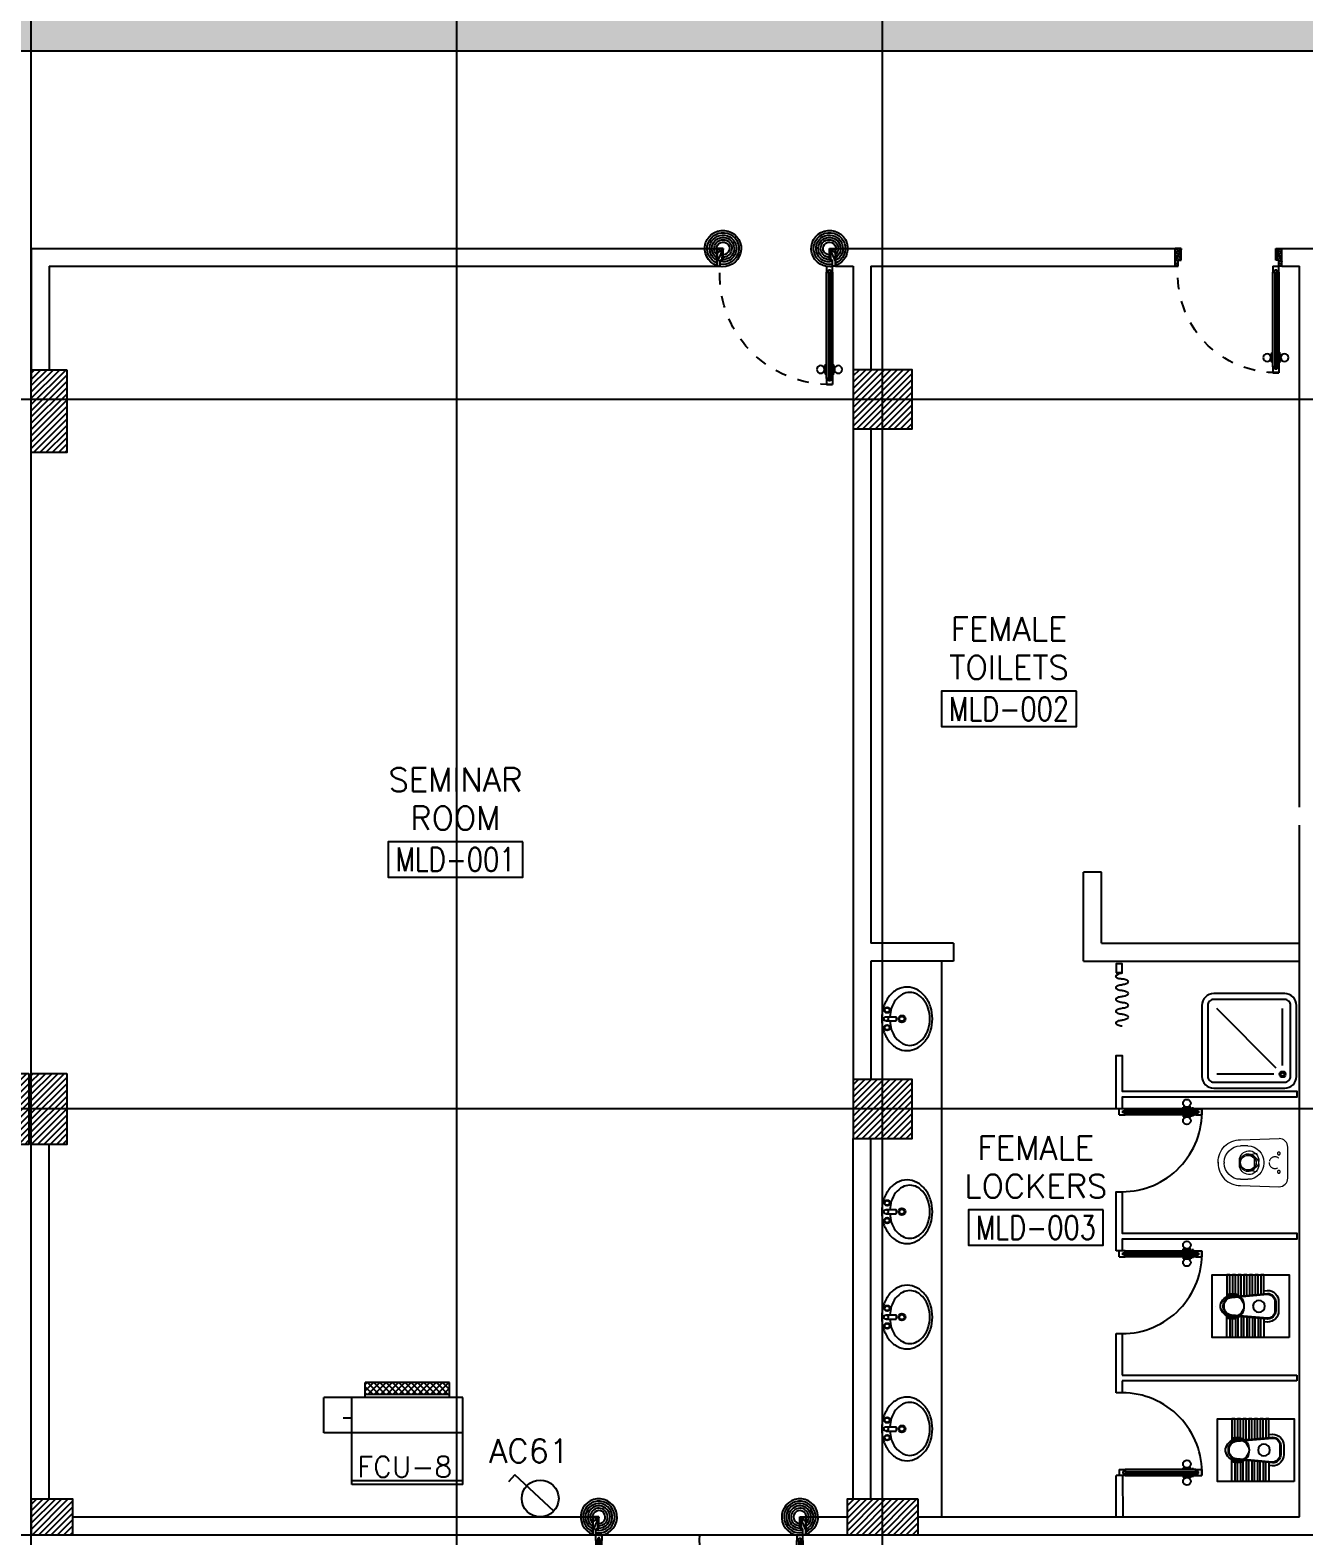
# Model space of a CAD drawing. Extents: x 417819.9 to 417911.9, y 43448 to 43539.2.
# Drawn here: x 417873.49 to 417884.26, y 43494.48 to 43507.22 of the extents above; entities that cross this region are included whole.
import ezdxf
from ezdxf.enums import TextEntityAlignment as Align

# ---------------------------------------------------------------- set-up
doc = ezdxf.new("R2010")
doc.units = 0
doc.header["$MEASUREMENT"] = 0
doc.linetypes.add('HIDDEN', pattern=[0.375, 0.25, -0.125])
doc.linetypes.add('HIDDEN2', pattern=[0.1875, 0.125, -0.0625])
doc.layers.get('0').update_dxf_attribs({"color": 11, "linetype": 'CONTINUOUS'})
for name, color, linetype in [('COL', 11, 'CONTINUOUS'), ('CURT', 11, 'CONTINUOUS'), ('DOOR', 11, 'CONTINUOUS'), ('E-HAT', 9, 'CONTINUOUS'), ('E-SOCKETS', 4, 'CONTINUOUS'), ('E-TRAY', 2, 'CONTINUOUS'), ('FCU', 6, 'CONTINUOUS'), ('FIX', 11, 'CONTINUOUS'), ('HAT', 11, 'CONTINUOUS'), ('RM-BOX', 11, 'CONTINUOUS'), ('RM-NAME', 11, 'CONTINUOUS'), ('RM-NO', 11, 'CONTINUOUS'), ('SCD', 2, 'CONTINUOUS'), ('WALL', 11, 'CONTINUOUS')]:
    doc.layers.add(name, color=color, linetype=linetype)
doc.styles.add('ROMANS', font='ROMANS.shx', dxfattribs={"width": 0.6})

# ---------------------------------------------------------------- blocks, each defined once
blk = doc.blocks.new('A$C272A55A0')
at = {"layer": 'DOOR', "color": 0, "linetype": 'ByBlock'}
for p, q in [((0, 900), (0, 1050)), ((50, 1050), (0, 1050)), ((50, 950), (50, 1050)), ((1750, 950), (1750, 1050)), ((1750, 1050), (1800, 1050)), ((1800, 1050), (1800, 900)), ((0, 900), (25, 900)), ((25, 950), (50, 950)), ((25, 900), (25, 950)), ((75, 900), (25, 900)), ((25, 850), (25, 900)), ((75, 900), (75, 850)), ((1725, 900), (1775, 900)), ((1725, 900), (1725, 850)), ((1775, 950), (1750, 950)), ((1775, 900), (1775, 950)), ((1800, 900), (1775, 900)), ((1775, 850), (1775, 900)), ((42, 850), (25, 850)), ((58, 870), (42, 870)), ((42, 870), (42, 850)), ((58, 850), (58, 870)), ((75, 850), (58, 850)), ((1725, 850), (1742, 850)), ((1742, 870), (1758, 870)), ((1742, 850), (1742, 870)), ((1758, 870), (1758, 850)), ((1758, 850), (1775, 850)), ((1718, 160), (1709, 160)), ((1709, 95), (1709, 160)), ((1725, 173), (1718, 173)), ((1718, 173), (1718, 83)), ((1718, 95), (1718, 160)), ((1775, 173), (1782, 173)), ((1782, 173), (1782, 83)), ((1782, 160), (1791, 160)), ((1782, 95), (1782, 160)), ((1791, 95), (1791, 160)), ((25, 50), (42, 50)), ((25, 50), (25, 0)), ((25, 0), (75, 0)), ((75, 0), (25, 0)), ((42, 50), (42, 30)), ((42, 30), (58, 30)), ((58, 50), (75, 50)), ((58, 50), (58, 30)), ((75, 50), (75, 0)), ((1718, 95), (1709, 95)), ((1725, 83), (1718, 83)), ((1742, 50), (1725, 50)), ((1725, 50), (1725, 0)), ((1775, 0), (1725, 0)), ((1725, 0), (1775, 0)), ((1742, 50), (1742, 30)), ((1758, 30), (1742, 30)), ((1775, 50), (1758, 50)), ((1758, 50), (1758, 30)), ((1775, 83), (1782, 83)), ((1775, 50), (1775, 0)), ((1782, 95), (1791, 95))]:
    blk.add_line(p, q, dxfattribs=at)
at = {"layer": 'DOOR', "color": 9, "linetype": 'ByBlock'}
for p, q in [((50, 1050), (0, 1010)), ((50, 1050), (0, 937)), ((50, 1050), (37, 950)), ((1750, 1050), (1800, 1010)), ((1750, 1050), (1800, 937)), ((1750, 1050), (1763, 950))]:
    blk.add_line(p, q, dxfattribs=at)
at = {"layer": 'DOOR', "linetype": 'ByBlock'}
for p, q in [((25, 850), (25, 50)), ((42, 850), (42, 50)), ((58, 850), (58, 50)), ((75, 50), (75, 850)), ((1725, 50), (1725, 850)), ((1742, 850), (1742, 50)), ((1758, 850), (1758, 50)), ((1775, 850), (1775, 50))]:
    blk.add_line(p, q, dxfattribs=at)
at = {"layer": 'DOOR', "color": 0, "linetype": 'ByBlock'}
for centre in [(1676, 128), (1824, 128)]:
    blk.add_circle(centre, 32.4, dxfattribs=at)
at = {"layer": 'DOOR', "color": 9, "linetype": 'ByBlock'}
for centre, radius, start, end in [((50, 1050), 54.4, 203.2074, 270), ((50, 1050), 34.4, 180, 270), ((50, 1050), 14.4, 180, 270), ((1750, 1050), 14.4, 270, 0), ((1750, 1050), 34.4, 270, 0), ((1750, 1050), 54.4, 270, 336.7926), ((50, 1050), 74.4, 227.7764, 270), ((50, 1050), 94.4, 238.0182, 270), ((50, 1050), 114, 244.0838, 257.3774), ((50, 1050), 134, 248.1598, 259.28), ((50, 1050), 154, 251.1053, 256.2858), ((1750, 1050), 74.4, 270, 312.2236), ((1750, 1050), 94.4, 270, 301.9818), ((1750, 1050), 114, 282.6226, 295.9162), ((1750, 1050), 134, 280.72, 291.8402), ((1750, 1050), 154, 283.7142, 288.8947)]:
    blk.add_arc(centre, radius, start, end, dxfattribs=at)
at = {"layer": 'DOOR', "linetype": 'HIDDEN', "ltscale": 0.5}
for centre, start, end in [((50, 851), 268.3174, 3.2965), ((1750, 851), 176.7035, 271.6826)]:
    blk.add_arc(centre, 851, start, end, dxfattribs=at)
at = {"layer": 'WALL', "linetype": 'ByBlock'}
blk.add_line((1800, 900), (1800, 1050), dxfattribs=at)
blk = doc.blocks.new('RM1')
at = {"layer": 'RM-BOX'}
blk.add_lwpolyline([(570, -200), (-570, -200), (-570, -500), (570, -500)], close=True, dxfattribs=at)
at = {"layer": 'RM-NAME', "style": 'ROMANS'}
for tag, p in [('ROOMNAME1', (0, 324)), ('ROOMNAME2', (0, 0))]:
    blk.add_attdef(tag, text='', height=200, dxfattribs=at).set_placement(p, align=Align.MIDDLE)
at = {"layer": 'RM-NO', "style": 'ROMANS', "width": 0.8}
blk.add_attdef('ROOMNO', text='', height=200, dxfattribs=at).set_placement((0, -350), align=Align.MIDDLE)
blk = doc.blocks.new('A$C24ED45A6')
at = {"layer": 'DOOR', "color": 0, "linetype": 'ByBlock'}
for p, q in [((925, 1100), (925, 1150)), ((925, 1150), (975, 1150)), ((975, 1150), (925, 1150)), ((975, 1100), (975, 1150)), ((909, 1055), (909, 990)), ((918, 1055), (909, 1055)), ((918, 978), (918, 1068)), ((925, 1068), (918, 1068)), ((918, 1055), (918, 990)), ((942, 1100), (925, 1100)), ((942, 1100), (942, 1120)), ((958, 1120), (942, 1120)), ((958, 1100), (958, 1120)), ((975, 1100), (958, 1100)), ((975, 1068), (982, 1068)), ((982, 978), (982, 1068)), ((982, 1055), (982, 990)), ((982, 1055), (991, 1055)), ((991, 1055), (991, 990)), ((918, 990), (909, 990)), ((925, 978), (918, 978)), ((975, 978), (982, 978)), ((982, 990), (991, 990)), ((0, 0), (0, 150)), ((0, 150), (25, 150)), ((25, 150), (25, 100)), ((925, 150), (925, 200)), ((925, 200), (942, 200)), ((925, 150), (975, 150)), ((942, 200), (942, 180)), ((942, 180), (958, 180)), ((958, 180), (958, 200)), ((958, 200), (975, 200)), ((975, 200), (975, 150)), ((1000, 150), (975, 150)), ((975, 150), (975, 100)), ((1000, 150), (1000, 0)), ((50, 0), (0, 0)), ((25, 100), (50, 100)), ((50, 100), (50, 0)), ((975, 100), (950, 100)), ((950, 100), (950, 0)), ((950, 0), (1000, 0))]:
    blk.add_line(p, q, dxfattribs=at)
at = {"layer": 'DOOR', "linetype": 'ByBlock'}
for p, q in [((925, 1100), (925, 200)), ((942, 200), (942, 1100)), ((958, 200), (958, 1100)), ((975, 200), (975, 1100))]:
    blk.add_line(p, q, dxfattribs=at)
at = {"layer": 'DOOR', "color": 9, "linetype": 'ByBlock'}
for p, q in [((50, 0), (0, 114)), ((50, 0), (0, 40)), ((50, 0), (37, 100)), ((950, 0), (1000, 114)), ((950, 0), (963, 100)), ((950, 0), (1000, 40))]:
    blk.add_line(p, q, dxfattribs=at)
at = {"layer": 'DOOR', "color": 0, "linetype": 'ByBlock'}
for centre in [(876, 1023), (1024, 1023)]:
    blk.add_circle(centre, 32.4, dxfattribs=at)
at = {"layer": 'DOOR', "linetype": 'HIDDEN', "ltscale": 0.5}
blk.add_arc((950, 222), 928, 88.456, 184.4816, dxfattribs=at)
at = {"layer": 'DOOR', "color": 9, "linetype": 'ByBlock'}
for centre, radius, start, end in [((50, 0), 154, 103.7142, 108.8947), ((50, 0), 134, 100.72, 111.8402), ((950, 0), 134, 68.1598, 79.28), ((950, 0), 154, 71.1053, 76.2858), ((50, 0), 114, 102.6226, 115.9162), ((50, 0), 94.4, 90, 121.9818), ((50, 0), 74.4, 90, 132.2236), ((50, 0), 54.4, 90, 156.7926), ((50, 0), 34.4, 90, 180), ((50, 0), 14.4, 90, 180), ((950, 0), 94.4, 58.0182, 90), ((950, 0), 74.4, 47.7764, 90), ((950, 0), 54.4, 23.2074, 90), ((950, 0), 34.4, 0, 90), ((950, 0), 14.4, 0, 90), ((950, 0), 114, 64.0838, 77.3774)]:
    blk.add_arc(centre, radius, start, end, dxfattribs=at)
at = {"layer": 'WALL'}
blk.add_line((1000, 0), (1000, 150), dxfattribs=at)
blk = doc.blocks.new('DOOR90')
at = {"layer": 'DOOR', "color": 7, "linetype": 'ByBlock'}
for p, q in [((-150, 0), (0, 0)), ((-150, 0), (-150, -25)), ((0, -50), (-114, 0)), ((0, -50), (-40, 0)), ((0, -50), (0, 0)), ((-1000, -25), (-1050, -25)), ((-1050, -75), (-1050, -25)), ((-1050, -25), (-1050, -75)), ((-1000, -75), (-1050, -75)), ((-1000, -42), (-1020, -42)), ((-1020, -42), (-1020, -58)), ((-1000, -58), (-1020, -58)), ((-1000, -25), (-1000, -42)), ((-1000, -58), (-1000, -75)), ((-878, -18), (-968, -18)), ((-968, -25), (-968, -18)), ((-968, -75), (-968, -82)), ((-878, -82), (-968, -82)), ((-955, -9), (-890, -9)), ((-955, -18), (-955, -9)), ((-955, -18), (-890, -18)), ((-955, -82), (-890, -82)), ((-955, -82), (-955, -91)), ((-955, -91), (-890, -91)), ((-890, -18), (-890, -9)), ((-890, -82), (-890, -91)), ((-878, -25), (-878, -18)), ((-878, -75), (-878, -82)), ((-200, -25), (-150, -25)), ((-200, -42), (-200, -25)), ((-180, -42), (-200, -42)), ((-200, -58), (-180, -58)), ((-200, -75), (-200, -58)), ((-150, -75), (-200, -75)), ((-180, -58), (-180, -42)), ((-150, -25), (-100, -25)), ((-150, -75), (-150, -25)), ((-100, -25), (-100, -50)), ((0, -50), (-100, -37)), ((-100, -50), (0, -50)), ((-150, -875), (-100, -875)), ((-150, -900), (-150, -875)), ((0, -850), (-114, -900)), ((-100, -875), (-100, -850)), ((0, -850), (-100, -863)), ((-100, -850), (0, -850)), ((0, -850), (-40, -900)), ((0, -850), (0, -900)), ((-150, -900), (0, -900)), ((0, -900), (-150, -900))]:
    blk.add_line(p, q, dxfattribs=at)
at = {"layer": 'DOOR', "linetype": 'ByBlock'}
for p, q in [((-200, -25), (-1000, -25)), ((-200, -42), (-1000, -42)), ((-200, -58), (-1000, -58)), ((-1000, -75), (-200, -75))]:
    blk.add_line(p, q, dxfattribs=at)
at = {"layer": 'DOOR', "color": 7, "linetype": 'ByBlock'}
for centre in [(-923, 24), (-923, -124)]:
    blk.add_circle(centre, 32.4, dxfattribs=at)
for centre, radius, start, end in [((0, -50), 154, 161.1053, 166.2858), ((0, -50), 94.4, 148.0182, 180), ((0, -50), 134, 158.1598, 169.28), ((0, -50), 114, 154.0838, 167.3774), ((0, -50), 74.4, 137.7764, 180), ((0, -50), 54.4, 113.2074, 180), ((0, -50), 34.4, 90, 180), ((0, -50), 14.4, 90, 180), ((0, -850), 154, 193.7142, 198.8947), ((0, -850), 134, 190.72, 201.8402), ((0, -850), 94.4, 180, 211.9818), ((0, -850), 74.4, 180, 222.2236), ((0, -850), 54.4, 180, 246.7926), ((0, -850), 34.4, 180, 270), ((0, -850), 14.4, 180, 270)]:
    blk.add_arc(centre, radius, start, end, dxfattribs=at)
at = {"layer": 'DOOR', "linetype": 'HIDDEN', "ltscale": 0.5}
blk.add_arc((-222, -50), 828, 178.2701, 275.003, dxfattribs=at)
blk = doc.blocks.new('*X79')
at = {"color": 0}
for p, q in [((73379, 41931), (73850, 42401)), ((73379, 41984), (73797, 42401)), ((73379, 42037), (73744, 42401)), ((73379, 42090), (73690, 42401)), ((73379, 42143), (73637, 42401)), ((73379, 42196), (73584, 42401)), ((73379, 42249), (73531, 42401)), ((73379, 42302), (73478, 42401)), ((73379, 42355), (73425, 42401)), ((73403, 41901), (73879, 42378)), ((73456, 41901), (73879, 42325)), ((73509, 41901), (73879, 42272)), ((73562, 41901), (73879, 42219)), ((73615, 41901), (73879, 42165)), ((73668, 41901), (73879, 42112)), ((73721, 41901), (73879, 42059)), ((73774, 41901), (73879, 42006)), ((73827, 41901), (73879, 41953))]:
    blk.add_line(p, q, dxfattribs=at)
blk = doc.blocks.new('*X77')
at = {"color": 0}
for p, q in [((73379, 47923), (73857, 48401)), ((73379, 47976), (73804, 48401)), ((73379, 48029), (73751, 48401)), ((73379, 48082), (73698, 48401)), ((73379, 48136), (73645, 48401)), ((73379, 48189), (73592, 48401)), ((73379, 48242), (73539, 48401)), ((73379, 48295), (73486, 48401)), ((73379, 48348), (73433, 48401)), ((73410, 47901), (73879, 48370)), ((73463, 47901), (73879, 48317)), ((73516, 47901), (73879, 48264)), ((73569, 47901), (73879, 48211)), ((73622, 47901), (73879, 48158)), ((73675, 47901), (73879, 48105)), ((73728, 47901), (73879, 48052)), ((73781, 47901), (73879, 47999)), ((73834, 47901), (73879, 47946))]:
    blk.add_line(p, q, dxfattribs=at)
blk = doc.blocks.new('WC')
at = {"layer": 'FIX', "lineweight": 20}
for p, q in [((475, 141), (538, 141)), ((339, 5), (339, -5)), ((395, 76), (490, 60)), ((534, 24), (540, 0)), ((540, 0), (534, -24)), ((674, 5), (674, -5)), ((490, -60), (395, -76)), ((213, -204), (210, -204)), ((538, -141), (475, -141))]:
    blk.add_line(p, q, dxfattribs=at)
at = {"layer": 'FIX', "linetype": 'Continuous', "lineweight": 20}
blk.add_line((420, -47), (420, 45), dxfattribs=at)
at = {"layer": 'FIX', "lineweight": 20}
for points in [[(210, -204, -0.414214), (137, -131), (137, 0), (137, 131, -0.414214), (210, 204)], [(727, -5), (727, 5, 0.414214), (538, 194), (210, 204)], [(727, 5), (727, -5, -0.414214), (538, -194), (210, -204)]]:
    blk.add_lwpolyline(points, format="xyb", dxfattribs=at)
at = {"layer": 'FIX', "linetype": 'HIDDEN2', "lineweight": 20, "ltscale": 0.3}
blk.add_circle((245, 0), 49.8, dxfattribs=at)
at = {"layer": 'FIX', "linetype": 'HIDDEN', "lineweight": 20, "ltscale": 0.05}
for centre in [(213, 78), (213, -77)]:
    blk.add_circle(centre, 11.6, dxfattribs=at)
at = {"layer": 'FIX', "lineweight": 20}
for centre, radius, start, end in [((475, 5), 136, 90, 180), ((538, 5), 136, 360, 90), ((464, -18), 82, 51.0758, 71.504), ((473, -7), 68.2, 27.1532, 51.0758), ((475, -5), 136, 180, 270), ((464, 18), 82, 288.496, 308.9242), ((473, 7), 68.2, 308.9242, 332.8468), ((538, -5), 136, 270, 0)]:
    blk.add_arc(centre, radius, start, end, dxfattribs=at)
at = {"layer": 'FIX', "linetype": 'Continuous', "lineweight": 20}
for centre, start, end in [((443, 46), 88.3879, 182.3338), ((442, -46), 177.6662, 271.6121)]:
    blk.add_arc(centre, 22.3, start, end, dxfattribs=at)
blk = doc.blocks.new('AWC')
at = {"layer": 'FIX'}
for p, q in [((-726, 265), (-726, 66)), ((-700, 265), (-726, 265)), ((-700, 79), (-700, 265)), ((-678, 265), (-678, 82)), ((-652, 265), (-678, 265)), ((-652, 84), (-652, 265)), ((-630, 265), (-630, 86)), ((-604, 265), (-630, 265)), ((-604, 89), (-604, 265)), ((-582, 265), (-582, 91)), ((-556, 265), (-582, 265)), ((-556, 93), (-556, 265)), ((-534, 265), (-534, 95)), ((-508, 265), (-534, 265)), ((-508, 98), (-508, 265)), ((-486, 265), (-486, 100)), ((-460, 265), (-486, 265)), ((-460, 102), (-460, 265)), ((-438, 265), (-438, 104)), ((-412, 265), (-438, 265)), ((-412, 106), (-412, 265)), ((-384, 134), (-412, 131)), ((-825, 0), (-825, 0)), ((-780, 7), (-780, -7)), ((-755, 7), (-755, -7)), ((-748, 7), (-748, -7)), ((-382, 109), (-687, 81)), ((-312, -39), (-312, 39)), ((-287, -39), (-287, 39)), ((-726, -265), (-726, -66)), ((-700, -79), (-700, -265)), ((-687, -81), (-382, -109)), ((-678, -265), (-678, -82)), ((-652, -84), (-652, -265)), ((-630, -265), (-630, -86)), ((-604, -89), (-604, -265)), ((-582, -265), (-582, -91)), ((-556, -93), (-556, -265)), ((-534, -265), (-534, -95)), ((-508, -98), (-508, -265)), ((-486, -265), (-486, -100)), ((-460, -102), (-460, -265)), ((-438, -265), (-438, -104)), ((-412, -106), (-412, -265)), ((-412, -131), (-384, -134)), ((-700, -265), (-726, -265)), ((-652, -265), (-678, -265)), ((-604, -265), (-630, -265)), ((-556, -265), (-582, -265)), ((-508, -265), (-534, -265)), ((-460, -265), (-486, -265)), ((-412, -265), (-438, -265))]:
    blk.add_line(p, q, dxfattribs=at)
at = {"layer": 'FIX', "color": 32}
for p, q in [((-381, 102), (-686, 74)), ((-319, -39), (-319, 39)), ((-686, -74), (-381, -102))]:
    blk.add_line(p, q, dxfattribs=at)
at = {"layer": 'FIX'}
blk.add_lwpolyline([(-198, 265), (-848, 265), (-848, -265), (-198, -265)], close=True, dxfattribs=at)
at = {"layer": 'FIX', "color": 32}
blk.add_circle((-454, 0), 50, dxfattribs=at)
at = {"layer": 'FIX'}
for centre, radius, start, end in [((-382, 39), 95, 0, 90.1311), ((-680, 7), 100, 117.0426, 180), ((-680, 7), 75, 95.2114, 180), ((-382, 39), 70, 0, 90.1311), ((-680, -7), 100, 180, 242.9574), ((-680, -7), 75, 180, 264.7886), ((-382, -39), 95, 270, 0), ((-382, -39), 70, 270, 0)]:
    blk.add_arc(centre, radius, start, end, dxfattribs=at)
at = {"layer": 'FIX', "color": 32}
for centre, radius, start, end in [((-680, 7), 68, 95.2114, 180), ((-382, 39), 63, 0, 90.1311), ((-680, -7), 68, 180, 264.7886), ((-382, -39), 63, 270, 0)]:
    blk.add_arc(centre, radius, start, end, dxfattribs=at)
blk = doc.blocks.new('CURT2')
at = {"layer": 'CURT'}
blk.add_lwpolyline([(0, 0, -0.116434), (-19, -31, -0.116434), (-50, -50, -0.56066), (-101, -7, 0.45929), (-150, 50, 0.414214), (-200, 0, -0.414214), (-250, -50, -0.414214), (-300, 0, 0.414214), (-350, 50, 0.414214), (-400, 0, -0.414214), (-450, -50, -0.414214), (-500, 0, 0.414214), (-550, 50, 0.414214), (-600, 0, -0.414214), (-650, -50, -0.414214), (-700, 0, 0.414214), (-750, 50, 0.414214), (-800, 0, -0.414214), (-850, -50, -0.414214), (-900, 0, 0.414214)], format="xyb", dxfattribs=at)
blk = doc.blocks.new('C5')
at = {"layer": 'HAT'}
h = blk.add_hatch(dxfattribs=at)
h.set_pattern_fill('ANSI31', color=256, scale=300, style=0)
h.set_pattern_definition([(45, (-38851, -358245.23), (26.5165043, -26.5165043), [])])
h.paths.add_polyline_path([(-320, 300), (-20, 300), (-20, 0), (-320, 0)])
h.paths.add_polyline_path([(-320, 600), (-20, 600), (-20, 300), (-320, 300)])
h = blk.add_hatch(dxfattribs=at)
h.set_pattern_fill('ANSI31', color=256, scale=300, style=0)
h.set_pattern_definition([(45, (-38531, -358245.23), (26.5165043, -26.5165043), [])])
h.paths.add_polyline_path([(0, 300), (300, 300), (300, 0), (0, 0)])
h.paths.add_polyline_path([(0, 600), (300, 600), (300, 300), (0, 300)])
at = {"layer": 'COL'}
for points in [[(-20, 600), (-20, 0), (-320, 0), (-320, 600)], [(300, 600), (300, 0), (0, 0), (0, 600)]]:
    blk.add_lwpolyline(points, close=True, dxfattribs=at)
blk = doc.blocks.new('OV')
for p, q in [((-0.02, -0.041), (-0.02, -0.135)), ((0.02, -0.041), (0.02, -0.135))]:
    blk.add_line(p, q)
blk.add_lwpolyline([(-0.3, -0.239, 0.126028), (-0.276, -0.332, 0.105961), (-0.207, -0.412, 0.086149), (-0.113, -0.46, 0.075973), (0, -0.478, 0.075973), (0.113, -0.46, 0.086149), (0.207, -0.412, 0.105961), (0.276, -0.332, 0.126028), (0.3, -0.239, 0.126028), (0.276, -0.145, 0.105961), (0.207, -0.065, 0.086149), (0.113, -0.017, 0.075973), (0, 0, 0.075973), (-0.113, -0.017, 0.086149), (-0.207, -0.065, 0.105961), (-0.276, -0.145, 0.126028)], format="xyb", close=True)
for points in [[(-0.25, -0.264, 0.126028), (-0.232, -0.333, 0.105961), (-0.177, -0.398, 0.086149), (-0.099, -0.438, 0.075973), (0, -0.453, 0.075973), (0.099, -0.438, 0.086149), (0.177, -0.398, 0.105961), (0.232, -0.333, 0.126028), (0.25, -0.264, 0.126028), (0.232, -0.195, 0.105961), (0.177, -0.13, 0.086149), (0.099, -0.09, 0.060606), (0.02, -0.076, 0.075973)], [(-0.02, -0.076, 0.060606), (-0.099, -0.09, 0.086149), (-0.177, -0.13, 0.105961), (-0.232, -0.195, 0.126028), (-0.25, -0.264, 0.126028)]]:
    blk.add_lwpolyline(points, format="xyb")
for centre, radius in [((-0.083, -0.05), 0.027), ((-0.083, -0.05), 0.022), ((0, -0.041), 0.0202), ((0.083, -0.05), 0.027), ((0.083, -0.05), 0.022), ((0, -0.19), 0.0332), ((0, -0.19), 0.0232)]:
    blk.add_circle(centre, radius)
blk.add_arc((0, -0.099), 0.0409, 240.429, 299.571)
blk = doc.blocks.new('*X210')
at = {"color": 0}
for p, q in [((23912, -1650), (23966, -1596)), ((23912, -1597), (23913, -1596)), ((23970, -1696), (23912, -1638)), ((23919, -1696), (24019, -1596)), ((24023, -1696), (23923, -1596)), ((23972, -1696), (24072, -1596)), ((24076, -1696), (23976, -1596)), ((24025, -1696), (24125, -1596)), ((24129, -1696), (24029, -1596)), ((24078, -1696), (24178, -1596)), ((24182, -1696), (24082, -1596)), ((24131, -1696), (24231, -1596)), ((24235, -1696), (24135, -1596)), ((24184, -1696), (24284, -1596)), ((24288, -1696), (24188, -1596)), ((24237, -1696), (24337, -1596)), ((24341, -1696), (24241, -1596)), ((24290, -1696), (24390, -1596)), ((24394, -1696), (24294, -1596)), ((24343, -1696), (24443, -1596)), ((24447, -1696), (24347, -1596)), ((24396, -1696), (24496, -1596)), ((24500, -1696), (24400, -1596)), ((24449, -1696), (24549, -1596)), ((24553, -1696), (24453, -1596)), ((24502, -1696), (24602, -1596)), ((24606, -1696), (24506, -1596)), ((24555, -1696), (24624, -1628)), ((24624, -1660), (24559, -1596)), ((24624, -1607), (24612, -1596)), ((23917, -1696), (23912, -1691)), ((24608, -1696), (24624, -1681))]:
    blk.add_line(p, q, dxfattribs=at)

msp = doc.modelspace()

# ---------------------------------------------------------------- hatches: boundary and pattern name
at = {"layer": 'E-HAT'}
h = msp.add_hatch(dxfattribs=at)
h.set_pattern_fill('ANGLE', color=256, style=0)
h.set_pattern_definition([(0, (0, 0), (0, 0.275), [0.2, -0.075]), (90, (0, 0), (-0.275, 2e-17), [0.2, -0.075])])
h.paths.add_polyline_path([(417856.983, 43482.7235), (417857.4173, 43483.1578), (417863.5778, 43483.1578), (417864.4349, 43482.3012), (417872.0254, 43482.3012), (417872.8825, 43483.1578), (417890.15, 43483.1578), (417890.5085, 43483.5164), (417890.5085, 43506.6783), (417890.15, 43507.0369), (417872.8825, 43507.0369), (417872.0254, 43507.8935), (417864.4349, 43507.8935), (417863.5778, 43507.0369), (417860.4537, 43507.0369), (417860.0403, 43507.1369), (417849.3136, 43507.1369), (417849.1136, 43506.9369), (417849.1136, 43501.9844), (417848.8136, 43501.9844), (417848.8136, 43507.0612), (417849.1893, 43507.4369), (417860.4537, 43507.4369), (417860.8056, 43507.8116), (417860.8056, 43515.9941), (417861.1056, 43515.9941), (417861.1056, 43507.8116), (417861.4575, 43507.4369), (417863.4122, 43507.4369), (417864.2693, 43508.2935), (417872.191, 43508.2935), (417873.0481, 43507.4369), (417890.3156, 43507.4369), (417890.9085, 43506.844), (417890.9085, 43494.2015), (417892.0958, 43494.2015), (417892.0958, 43493.6015), (417890.9085, 43493.6015), (417890.9085, 43483.3507), (417890.3156, 43482.7578), (417881.5159, 43482.7578), (417881.3659, 43482.6078), (417881.3659, 43479.6689), (417881.0659, 43479.6689), (417881.0659, 43482.6078), (417880.9159, 43482.7578), (417873.0481, 43482.7578), (417872.191, 43481.9012), (417864.2693, 43481.9012), (417863.4122, 43482.7578), (417857.583, 43482.7578), (417857.383, 43482.5578), (417857.383, 43479.0875), (417856.983, 43479.0875)])
at = {"layer": 'RM-NAME'}
h = msp.add_hatch(dxfattribs=at)
h.set_pattern_fill('ANSI31', color=256, scale=0.3, style=0)
h.set_pattern_definition([(45, (417480.111385, 43455.963322), (-0.0265165043, 0.0265165043), [])])
h.paths.add_polyline_path([(417873.7966, 43504.3443), (417873.4966, 43504.3443), (417873.4966, 43504.0943), (417873.7966, 43504.0943)])
h.paths.add_polyline_path([(417873.7966, 43504.0943), (417873.4966, 43504.0943), (417873.4966, 43503.6443), (417873.7966, 43503.6443)])
h = msp.add_hatch(dxfattribs=at)
h.set_pattern_fill('ANSI31', color=256, scale=0.3, style=0)
h.set_pattern_definition([(45, (417490.101385, 43455.963322), (-0.0265165043, 0.0265165043), [])])
h.paths.add_polyline_path([(417873.4966, 43494.4943), (417873.8466, 43494.4943), (417873.8466, 43494.7943), (417873.4966, 43494.7943)])
h = msp.add_hatch(dxfattribs=at)
h.set_pattern_fill('ANSI31', color=256, scale=0.3, style=0)
h.set_pattern_definition([(45, (417522.151385, 43455.963322), (-0.0265165043, 0.0265165043), [])])
h.paths.add_polyline_path([(417880.6966, 43494.4943), (417880.6966, 43494.7943), (417880.3966, 43494.7943), (417880.3966, 43494.4943)])
h.paths.add_polyline_path([(417880.9966, 43494.4943), (417880.9966, 43494.7943), (417880.6966, 43494.7943), (417880.6966, 43494.4943)])

# ---------------------------------------------------------------- linework, layer by layer
at = {"layer": 'E-SOCKETS'}
for p, q in [((417877.5872, 43494.9993), (417877.5327, 43494.9408)), ((417877.915, 43494.6941), (417877.5872, 43494.9993))]:
    msp.add_line(p, q, dxfattribs=at)
msp.add_circle((417877.8007, 43494.8006), 0.1562, dxfattribs=at)
at = {"layer": 'E-TRAY', "color": 4}
msp.add_lwpolyline([(417872.8825, 43483.1578), (417890.15, 43483.1578), (417890.5085, 43483.5164), (417890.5085, 43506.6783), (417890.15, 43507.0369), (417872.8825, 43507.0369)], dxfattribs=at)
at = {"layer": 'FCU', "color": 3}
for p, q in [((417877.0335, 43495.78), (417876.3215, 43495.78)), ((417876.3215, 43495.655), (417876.3215, 43495.78)), ((417877.0335, 43495.655), (417877.0335, 43495.78)), ((417876.2075, 43495.655), (417875.9695, 43495.655)), ((417875.9695, 43495.355), (417875.9695, 43495.655)), ((417877.0335, 43495.68), (417876.3215, 43495.68)), ((417876.2075, 43495.48), (417876.1341, 43495.48)), ((417876.2075, 43495.355), (417875.9695, 43495.355)), ((417877.1475, 43494.95), (417876.2075, 43494.95))]:
    msp.add_line(p, q, dxfattribs=at)
at = {"layer": 'FCU', "color": 6}
for p, q in [((417876.2075, 43494.918), (417876.2075, 43495.655)), ((417877.1475, 43495.655), (417876.2075, 43495.655)), ((417877.1475, 43494.918), (417877.1475, 43495.655)), ((417877.1475, 43495.355), (417876.2075, 43495.355)), ((417877.1475, 43494.918), (417876.2075, 43494.918))]:
    msp.add_line(p, q, dxfattribs=at)
at = {"layer": 'RM-NAME'}
for p, q in [((417880.6966, 43448.6529), (417880.6966, 43538.4875)), ((417873.4966, 43460.01), (417873.4966, 43538.1375)), ((417877.0966, 43466.8743), (417877.0966, 43525.6943)), ((417873.4966, 43505.3693), (417879.2966, 43505.3693)), ((417873.4966, 43505.3693), (417873.4966, 43504.2443)), ((417879.2966, 43505.2193), (417879.2966, 43505.3693)), ((417880.2966, 43505.3693), (417883.1716, 43505.3693)), ((417880.2966, 43505.2193), (417880.2966, 43505.3693)), ((417883.1716, 43505.2193), (417883.1716, 43505.3693)), ((417884.0716, 43505.3693), (417884.5216, 43505.3693)), ((417884.0716, 43505.2193), (417884.0716, 43505.3693)), ((417873.6466, 43505.2193), (417879.2966, 43505.2193)), ((417873.6466, 43505.2193), (417873.6466, 43504.3443)), ((417880.2966, 43505.2193), (417880.4466, 43505.2193)), ((417880.4466, 43505.2193), (417880.4466, 43504.3443)), ((417880.5966, 43505.2193), (417880.5966, 43504.3443)), ((417880.5966, 43505.2193), (417883.1716, 43505.2193)), ((417884.0716, 43505.2193), (417884.2216, 43505.2193)), ((417884.2216, 43500.6448), (417884.2216, 43505.2193)), ((417820.6052, 43504.0943), (417889.6966, 43504.0943)), ((417880.4466, 43503.8443), (417880.4466, 43498.3443)), ((417880.5966, 43503.8443), (417880.5966, 43499.4948)), ((417884.2216, 43494.6443), (417884.2216, 43500.4948)), ((417882.5466, 43500.0948), (417882.3966, 43500.0948)), ((417882.3966, 43499.3448), (417882.3966, 43500.0948)), ((417882.5466, 43499.4948), (417882.5466, 43500.0948)), ((417881.2966, 43499.4948), (417880.5966, 43499.4948)), ((417881.2966, 43499.4948), (417881.2966, 43499.3448)), ((417882.5466, 43499.4948), (417884.2216, 43499.4948)), ((417880.5966, 43499.3448), (417880.5966, 43498.3443)), ((417881.2966, 43499.3448), (417880.5966, 43499.3448)), ((417881.1966, 43494.6443), (417881.1966, 43499.3448)), ((417882.3966, 43499.3448), (417884.2216, 43499.3448)), ((417882.7216, 43499.2448), (417882.6716, 43499.2448)), ((417884.0259, 43498.44), (417883.5216, 43498.9443)), ((417884.0789, 43498.462), (417884.0789, 43498.9443)), ((417884.0039, 43498.387), (417883.5216, 43498.387)), ((417889.6966, 43498.0943), (417820.6052, 43498.0943)), ((417882.7466, 43498.0943), (417882.6966, 43498.0943)), ((417882.6966, 43498.0443), (417882.6966, 43498.0943)), ((417882.6966, 43498.0443), (417882.7466, 43498.0443)), ((417882.7266, 43498.0773), (417882.7466, 43498.0773)), ((417882.7266, 43498.0613), (417882.7266, 43498.0773)), ((417882.7466, 43498.0613), (417882.7266, 43498.0613)), ((417882.7466, 43498.0943), (417883.3466, 43498.0943)), ((417882.7466, 43498.0773), (417882.7466, 43498.0943)), ((417882.7466, 43498.0773), (417883.3466, 43498.0773)), ((417882.7466, 43498.0613), (417883.3466, 43498.0613)), ((417882.7466, 43498.0443), (417882.7466, 43498.0613)), ((417883.3466, 43498.0443), (417882.7466, 43498.0443)), ((417883.2369, 43498.1015), (417883.2369, 43498.1105)), ((417883.3017, 43498.1105), (417883.2369, 43498.1105)), ((417883.3017, 43498.1015), (417883.2369, 43498.1015)), ((417883.2369, 43498.0371), (417883.2369, 43498.0281)), ((417883.3017, 43498.0371), (417883.2369, 43498.0371)), ((417883.3017, 43498.1015), (417883.3017, 43498.1105)), ((417883.3017, 43498.0371), (417883.3017, 43498.0281)), ((417883.3143, 43498.0943), (417883.3143, 43498.1015)), ((417883.3243, 43498.1015), (417883.3143, 43498.1015)), ((417883.3143, 43498.0443), (417883.3143, 43498.0371)), ((417883.3243, 43498.0371), (417883.3143, 43498.0371)), ((417883.3243, 43498.0943), (417883.3243, 43498.1015)), ((417883.3243, 43498.0443), (417883.3243, 43498.0371)), ((417883.3466, 43498.0943), (417883.3466, 43498.0773)), ((417883.3466, 43498.0943), (417883.3966, 43498.0943)), ((417883.3466, 43498.0773), (417883.3666, 43498.0773)), ((417883.3466, 43498.0613), (417883.3466, 43498.0443)), ((417883.3466, 43498.0613), (417883.3666, 43498.0613)), ((417883.3466, 43498.0443), (417883.3966, 43498.0443)), ((417883.3666, 43498.0773), (417883.3666, 43498.0613)), ((417883.3966, 43498.0943), (417883.3966, 43498.0443)), ((417883.3966, 43498.0443), (417883.3966, 43498.0943)), ((417883.3017, 43498.0281), (417883.2369, 43498.0281)), ((417873.4966, 43494.7443), (417873.4966, 43497.7943)), ((417873.6466, 43494.7943), (417873.6466, 43497.7943)), ((417880.4466, 43494.7943), (417880.4466, 43497.8443)), ((417880.5966, 43494.7943), (417880.5966, 43497.8443)), ((417882.7466, 43496.8943), (417882.6966, 43496.8943)), ((417882.6966, 43496.8443), (417882.6966, 43496.8943)), ((417882.7466, 43496.8943), (417883.3466, 43496.8943)), ((417882.7466, 43496.8773), (417882.7466, 43496.8943)), ((417883.2369, 43496.9015), (417883.2369, 43496.9105)), ((417883.3017, 43496.9105), (417883.2369, 43496.9105)), ((417883.3017, 43496.9015), (417883.2369, 43496.9015)), ((417883.3017, 43496.9015), (417883.3017, 43496.9105)), ((417883.3143, 43496.8943), (417883.3143, 43496.9015)), ((417883.3243, 43496.9015), (417883.3143, 43496.9015)), ((417883.3243, 43496.8943), (417883.3243, 43496.9015)), ((417883.3466, 43496.8943), (417883.3466, 43496.8773)), ((417883.3466, 43496.8943), (417883.3966, 43496.8943)), ((417883.3966, 43496.8943), (417883.3966, 43496.8443)), ((417883.3966, 43496.8443), (417883.3966, 43496.8943)), ((417882.6966, 43496.8443), (417882.7466, 43496.8443)), ((417882.7266, 43496.8773), (417882.7466, 43496.8773)), ((417882.7266, 43496.8613), (417882.7266, 43496.8773)), ((417882.7466, 43496.8613), (417882.7266, 43496.8613)), ((417882.7466, 43496.8773), (417883.3466, 43496.8773)), ((417882.7466, 43496.8613), (417883.3466, 43496.8613)), ((417882.7466, 43496.8443), (417882.7466, 43496.8613)), ((417883.3466, 43496.8443), (417882.7466, 43496.8443)), ((417883.2369, 43496.8371), (417883.2369, 43496.8281)), ((417883.3017, 43496.8371), (417883.2369, 43496.8371)), ((417883.3017, 43496.8281), (417883.2369, 43496.8281)), ((417883.3017, 43496.8371), (417883.3017, 43496.8281)), ((417883.3143, 43496.8443), (417883.3143, 43496.8371)), ((417883.3243, 43496.8371), (417883.3143, 43496.8371)), ((417883.3243, 43496.8443), (417883.3243, 43496.8371)), ((417883.3466, 43496.8773), (417883.3666, 43496.8773)), ((417883.3466, 43496.8613), (417883.3466, 43496.8443)), ((417883.3466, 43496.8613), (417883.3666, 43496.8613)), ((417883.3466, 43496.8443), (417883.3966, 43496.8443)), ((417883.3666, 43496.8773), (417883.3666, 43496.8613)), ((417882.6716, 43496.1943), (417882.7221, 43496.1943)), ((417882.6716, 43495.6943), (417882.6716, 43496.1943)), ((417882.7221, 43496.1943), (417882.7221, 43495.8443)), ((417884.1986, 43495.7943), (417882.7216, 43495.7943)), ((417882.7216, 43495.7943), (417882.7221, 43495.6943)), ((417882.7221, 43495.8443), (417884.1986, 43495.8443)), ((417884.1986, 43495.8443), (417884.1986, 43495.7943)), ((417882.7221, 43495.6943), (417882.6716, 43495.6943)), ((417882.6716, 43494.6443), (417882.6716, 43494.9943)), ((417882.7253, 43494.9943), (417882.6716, 43494.9943)), ((417882.6966, 43495.0443), (417882.7466, 43495.0443)), ((417882.6966, 43495.0443), (417882.6966, 43494.9943)), ((417882.7466, 43494.9943), (417882.6966, 43494.9943)), ((417882.7253, 43494.9943), (417882.7269, 43494.6443)), ((417882.7466, 43495.0273), (417882.7266, 43495.0273)), ((417882.7266, 43495.0273), (417882.7266, 43495.0113)), ((417882.7266, 43495.0113), (417882.7466, 43495.0113)), ((417883.3466, 43495.0443), (417882.7466, 43495.0443)), ((417882.7466, 43495.0443), (417882.7466, 43495.0273)), ((417882.7466, 43495.0273), (417883.3466, 43495.0273)), ((417882.7466, 43495.0113), (417883.3466, 43495.0113)), ((417882.7466, 43495.0113), (417882.7466, 43494.9943)), ((417882.7466, 43494.9943), (417883.3466, 43494.9943)), ((417883.2369, 43495.0515), (417883.2369, 43495.0605)), ((417883.3017, 43495.0605), (417883.2369, 43495.0605)), ((417883.3017, 43495.0515), (417883.2369, 43495.0515)), ((417883.2369, 43494.9871), (417883.2369, 43494.9781)), ((417883.3017, 43494.9871), (417883.2369, 43494.9871)), ((417883.3017, 43495.0515), (417883.3017, 43495.0605)), ((417883.3017, 43494.9871), (417883.3017, 43494.9781)), ((417883.3143, 43495.0443), (417883.3143, 43495.0515)), ((417883.3243, 43495.0515), (417883.3143, 43495.0515)), ((417883.3143, 43494.9943), (417883.3143, 43494.9871)), ((417883.3243, 43494.9871), (417883.3143, 43494.9871)), ((417883.3243, 43495.0443), (417883.3243, 43495.0515)), ((417883.3243, 43494.9943), (417883.3243, 43494.9871)), ((417883.3466, 43495.0273), (417883.3466, 43495.0443)), ((417883.3466, 43495.0443), (417883.3966, 43495.0443)), ((417883.3466, 43495.0273), (417883.3666, 43495.0273)), ((417883.3466, 43494.9943), (417883.3466, 43495.0113)), ((417883.3466, 43495.0113), (417883.3666, 43495.0113)), ((417883.3466, 43494.9943), (417883.3966, 43494.9943)), ((417883.3666, 43495.0113), (417883.3666, 43495.0273)), ((417883.3966, 43494.9943), (417883.3966, 43495.0443)), ((417883.3966, 43495.0443), (417883.3966, 43494.9943)), ((417883.3017, 43494.9781), (417883.2369, 43494.9781)), ((417873.8466, 43494.6443), (417878.2466, 43494.6443)), ((417878.2466, 43494.6443), (417878.2466, 43494.4943)), ((417880.0466, 43494.6443), (417880.3966, 43494.6443)), ((417880.0466, 43494.6443), (417880.0466, 43494.4943)), ((417880.9966, 43494.6443), (417884.2216, 43494.6443)), ((417820.9552, 43494.4943), (417889.6966, 43494.4943)), ((417873.8466, 43494.4943), (417878.2466, 43494.4943)), ((417880.0466, 43494.4943), (417880.4466, 43494.4943)), ((417880.9466, 43494.4943), (417887.6466, 43494.4943))]:
    msp.add_line(p, q, dxfattribs=at)
for points in [[(417873.7966, 43504.3443), (417873.7966, 43503.6443), (417873.4966, 43503.6443), (417873.4966, 43504.3443)], [(417880.4466, 43504.3443), (417880.4466, 43503.8443), (417880.9466, 43503.8443), (417880.9466, 43504.3443)], [(417882.6716, 43498.0943), (417882.6716, 43498.5448), (417882.7216, 43498.5448), (417882.7216, 43498.2443), (417884.1986, 43498.2443), (417884.1986, 43498.1943), (417882.7216, 43498.1943), (417882.7216, 43498.0943)], [(417880.4466, 43498.3443), (417880.4466, 43497.8443), (417880.9466, 43497.8443), (417880.9466, 43498.3443)], [(417882.6716, 43496.8943), (417882.6716, 43497.3943), (417882.7216, 43497.3943), (417882.7216, 43497.0443), (417884.1986, 43497.0443), (417884.1986, 43496.9943), (417882.7216, 43496.9943), (417882.7216, 43496.8943)], [(417873.4966, 43494.7943), (417873.4966, 43494.4943), (417873.8466, 43494.4943), (417873.8466, 43494.7943)], [(417880.9966, 43494.7943), (417880.3966, 43494.7943), (417880.3966, 43494.4943), (417880.9966, 43494.4943)]]:
    msp.add_lwpolyline(points, close=True, dxfattribs=at)
msp.add_lwpolyline([(417882.6716, 43499.2448), (417882.7216, 43499.2448), (417882.7216, 43499.3218), (417882.6716, 43499.3218), (417882.6716, 43499.2448)], dxfattribs=at)
for points in [[(417884.0966, 43499.0693), (417883.4966, 43499.0693, 0.4142136), (417883.3966, 43498.9693), (417883.3966, 43498.3693, 0.4142136), (417883.4966, 43498.2693), (417884.0966, 43498.2693, 0.4142136), (417884.1966, 43498.3693), (417884.1966, 43498.9693, 0.4142136)], [(417884.0966, 43499.0193), (417883.4966, 43499.0193, 0.4142136), (417883.4466, 43498.9693), (417883.4466, 43498.3693, 0.4142136), (417883.4966, 43498.3193), (417884.0966, 43498.3193, 0.4142136), (417884.1466, 43498.3693), (417884.1466, 43498.9693, 0.4142136)]]:
    msp.add_lwpolyline(points, format="xyb", close=True, dxfattribs=at)
for centre, radius in [((417884.0789, 43498.387), 0.025), ((417884.0789, 43498.387), 0.015), ((417883.2693, 43498.1429), 0.0324), ((417883.2693, 43497.9958), 0.0324), ((417883.2693, 43496.9429), 0.0324), ((417883.2693, 43496.7958), 0.0324), ((417883.2693, 43495.0929), 0.0324), ((417883.2693, 43494.9458), 0.0324)]:
    msp.add_circle(centre, radius, dxfattribs=at)
for centre, start, end in [((417882.7221, 43498.0693), 269.96077, 2.12255), ((417882.7221, 43496.8693), 269.96077, 2.12255), ((417882.7221, 43495.0193), 357.87745, 90.03923)]:
    msp.add_arc(centre, 0.675, start, end, dxfattribs=at)

# ---------------------------------------------------------------- block references
at = {"layer": 'FCU', "color": 11, "xscale": 0.0009999871253967285, "yscale": 0.001000002026557922, "zscale": 0.001, "rotation": 180}
msp.add_blockref('*X210', (417900.9452, 43494.0841), dxfattribs=at)
at = {"layer": 'RM-NAME'}
for name, p, xscale, yscale, zscale, rotation in [('A$C24ED45A6', (417879.2966, 43505.3693), -0.001000000047497451, 0.0009999999892897904, 0.001, 180), ('DOOR90', (417884.0716, 43505.3693), -0.0009999999892897904, 0.0009999999892897904, 0.001, 270), ('CURT2', (417882.7216, 43499.2448), -0.0004999999946448952, 0.0009999999892897904, 0.0005, 270), ('OV', (417880.6894, 43498.8558), 0.8960000000000001, 0.8960000000000001, 0.8960000000000001, 90), ('OV', (417880.6894, 43497.2252), 0.8960000000000001, 0.8960000000000001, 0.8960000000000001, 90), ('AWC', (417884.3326, 43496.4258), -0.001000000047497451, 0.0009999999892897904, 0.001, 180), ('OV', (417880.6894, 43496.3344), 0.8960000000000001, 0.8960000000000001, 0.8960000000000001, 90), ('OV', (417880.6894, 43495.3889), 0.8960000000000001, 0.8960000000000001, 0.8960000000000001, 90), ('AWC', (417884.3753, 43495.2098), -0.001000000047497451, 0.0009999999892897904, 0.001, 180)]:
    msp.add_blockref(name, p, dxfattribs=dict(at, xscale=xscale, yscale=yscale, zscale=zscale, rotation=rotation))
at = {"layer": 'RM-NAME', "yscale": 0.0009999999892897904, "zscale": 0.001}
for name, p, xscale in [('*X77', (417807.0674, 43455.9433), 0.001000000047497451), ('C5', (417873.4966, 43497.7943), 0.001000000047497451), ('*X79', (417807.0674, 43455.9433), 0.001000000047497451), ('WC', (417884.2601, 43497.64), -0.001000000047497451), ('A$C272A55A0', (417878.2466, 43493.594), 0.001000000047497451)]:
    msp.add_blockref(name, p, dxfattribs=dict(at, xscale=xscale))
at = {"layer": 'RM-NAME', "xscale": 0.001000000047497451, "yscale": 0.0009999999892897904, "zscale": 0.001}
for p, values in [((417881.7654, 43501.8269), {'ROOMNO': 'MLD-002', 'ROOMNAME2': 'TOILETS', 'ROOMNAME1': 'FEMALE'}), ((417877.0842, 43500.5537), {'ROOMNO': 'MLD-001', 'ROOMNAME2': 'ROOM', 'ROOMNAME1': 'SEMINAR'}), ((417881.9924, 43497.4412), {'ROOMNO': 'MLD-003', 'ROOMNAME2': 'LOCKERS', 'ROOMNAME1': 'FEMALE'})]:
    msp.add_blockref('RM1', p, dxfattribs=at).add_auto_attribs(values)

# ---------------------------------------------------------------- texts
at = {"layer": 'E-SOCKETS', "style": 'ROMANS'}
msp.add_text('AC61', height=0.2, dxfattribs=at).set_placement((417877.3687, 43495.1024))
at = {"layer": 'SCD', "style": 'ROMANS'}
msp.add_text('FCU-8', height=0.175, dxfattribs=at).set_placement((417876.253, 43494.9812))

doc.saveas('drawing.dxf')
